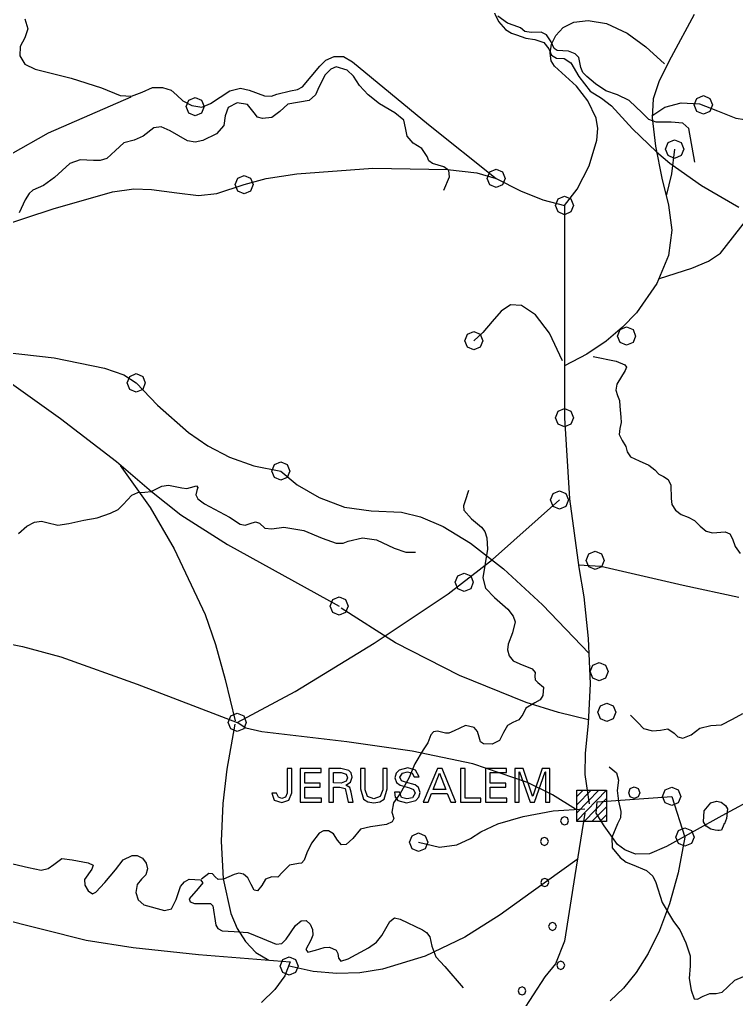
# Model space of a CAD drawing. Extents: x 59 to 518, y 17 to 555.
# Drawn here: x 245.7 to 293.7, y 130.7 to 196.4 of the extents above; entities that cross this region are included whole.
import ezdxf

# ---------------------------------------------------------------- set-up
doc = ezdxf.new("R2010")
doc.units = 0

msp = doc.modelspace()

# ---------------------------------------------------------------- linework, layer by layer
at = {"layer": '1'}
for p, q in [((277.304855, 197.264035), (277.792878, 196.278732)), ((278.383318, 196.163536), (277.748318, 196.621837)), ((290.909072, 196.745266), (289.36479, 193.87997)), ((246.015182, 196.452014), (246.220399, 195.774237)), ((277.792878, 196.278732), (278.247564, 195.733995)), ((278.838974, 196.006198), (278.383318, 196.163536)), ((279.255736, 195.848859), (278.838974, 196.006198)), ((281.632706, 195.344381), (282.12352, 195.867171)), ((282.12352, 195.867171), (282.83885, 196.229635)), ((282.83885, 196.229635), (283.797926, 196.350014)), ((283.797926, 196.350014), (285.01998, 196.146547)), ((285.01998, 196.146547), (286.408868, 195.486308)), ((246.220399, 195.774237), (246.01518, 195.16866)), ((278.247564, 195.733995), (278.654227, 195.483407)), ((278.654227, 195.483407), (278.998185, 195.380555)), ((278.998185, 195.380555), (279.614002, 195.164876)), ((279.557316, 195.594595), (279.255736, 195.848859)), ((279.97399, 195.534535), (279.557316, 195.594595)), ((280.641272, 195.554775), (279.97399, 195.534535)), ((281.013408, 195.381391), (280.641272, 195.554775)), ((281.30855, 194.909061), (281.013408, 195.381391)), ((281.347174, 194.743026), (281.632706, 195.344381)), ((286.408868, 195.486308), (287.663119, 194.576204)), ((245.698656, 194.587752), (245.69014, 193.966)), ((246.01518, 195.16866), (245.698656, 194.587752)), ((279.614002, 195.164876), (280.230085, 195.065878)), ((280.230085, 195.065878), (280.826367, 194.869425)), ((280.826367, 194.869425), (281.153302, 194.437229)), ((281.247694, 194.144867), (281.347174, 194.743026)), ((281.51447, 194.456421), (281.30855, 194.909061)), ((287.663119, 194.576204), (288.92064, 193.423107)), ((245.69014, 193.966), (246.015329, 193.421967)), ((266.200619, 193.672976), (266.757815, 193.92273)), ((266.757815, 193.92273), (267.379106, 193.923645)), ((267.379106, 193.923645), (267.98085, 193.564927)), ((281.153302, 194.437229), (281.333174, 194.006444)), ((281.315033, 193.631664), (281.247694, 194.144867)), ((281.333174, 194.006444), (281.667298, 193.811403)), ((281.725352, 194.318469), (281.51447, 194.456421)), ((282.48929, 194.28006), (281.725352, 194.318469)), ((282.934715, 194.114604), (282.48929, 194.28006)), ((283.168739, 193.866564), (282.934715, 194.114604)), ((246.015329, 193.421967), (246.69992, 193.07422)), ((264.62805, 191.888885), (265.79116, 193.285175)), ((265.79116, 193.285175), (266.200619, 193.672976)), ((267.98085, 193.564927), (273.087607, 189.368423)), ((281.52996, 193.285177), (281.315033, 193.631664)), ((283.009724, 191.932452), (281.52996, 193.285177)), ((281.667298, 193.811403), (282.19298, 193.791559)), ((282.19298, 193.791559), (282.641668, 193.497079)), ((282.641668, 193.497079), (283.167879, 192.572893)), ((283.310555, 193.18081), (283.168739, 193.866564)), ((289.36479, 193.87997), (288.568965, 192.283948)), ((246.69992, 193.07422), (249.129141, 192.474102)), ((266.167704, 192.695269), (265.757246, 191.922642)), ((266.536512, 193.071743), (266.167704, 192.695269)), ((266.886136, 193.232152), (266.536512, 193.071743)), ((267.630492, 193.016209), (266.886136, 193.232152)), ((268.066876, 192.603151), (267.630492, 193.016209)), ((268.458106, 191.974718), (268.066876, 192.603151)), ((283.440829, 192.846289), (283.310555, 193.18081)), ((283.701344, 192.591143), (283.440829, 192.846289)), ((284.285278, 192.08191), (283.701344, 192.591143)), ((249.129141, 192.474102), (251.14773, 191.81974)), ((265.757246, 191.922642), (265.519871, 191.35401)), ((269.041952, 191.348671), (268.458106, 191.974718)), ((283.771948, 190.9585), (283.009724, 191.932452)), ((283.167879, 192.572893), (283.925068, 191.610079)), ((284.9911, 191.617126), (284.285278, 192.08191)), ((288.568965, 192.283948), (288.1549, 191.091315)), ((251.14773, 191.81974), (252.413317, 191.312844)), ((252.413317, 191.312844), (253.168017, 191.268928)), ((253.168017, 191.268928), (253.88422, 191.539635)), ((253.88422, 191.539635), (254.575222, 191.841149)), ((254.575222, 191.841149), (255.253261, 191.854665)), ((255.253261, 191.854665), (255.828509, 191.658896)), ((255.828509, 191.658896), (256.21114, 191.332555)), ((256.21114, 191.332555), (256.611988, 190.94945)), ((258.46891, 190.772345), (259.769465, 191.619099)), ((259.769465, 191.619099), (260.470692, 191.802731)), ((260.470692, 191.802731), (261.06923, 191.677924)), ((261.06923, 191.677924), (262.095943, 191.277963)), ((262.095943, 191.277963), (262.551406, 191.267755)), ((262.551406, 191.267755), (262.91708, 191.401347)), ((262.91708, 191.401347), (263.823892, 191.617864)), ((263.823892, 191.617864), (264.302964, 191.704261)), ((264.302964, 191.704261), (264.62805, 191.888885)), ((265.519871, 191.35401), (265.090145, 190.982491)), ((269.805054, 190.745735), (269.041952, 191.348671)), ((283.925068, 191.610079), (284.701044, 191.133654)), ((285.773648, 191.349192), (284.9911, 191.617126)), ((286.537102, 190.980807), (285.773648, 191.349192)), ((291.09479, 191.117621), (291.522929, 191.298243)), ((291.522929, 191.298243), (291.951616, 191.117655)), ((253.132, 191.191), (247.589, 188.7715)), ((256.611988, 190.94945), (257.211835, 190.632557)), ((256.838564, 190.566), (257.016011, 191.003708)), ((257.016011, 191.003708), (257.444282, 191.184771)), ((257.211835, 190.632557), (257.875777, 190.52561)), ((257.444282, 191.184771), (257.87266, 191.003721)), ((257.87266, 191.003721), (258.05, 190.566)), ((257.875777, 190.52561), (258.46891, 190.772345)), ((260.265565, 190.823389), (259.643354, 190.497291)), ((260.945717, 190.699388), (260.265565, 190.823389)), ((261.395155, 190.142529), (260.945717, 190.699388)), ((263.652935, 190.719672), (263.114024, 190.233854)), ((265.090145, 190.982491), (263.652935, 190.719672)), ((270.838292, 190.142531), (269.805054, 190.745735)), ((284.33524, 189.794447), (283.771948, 190.9585)), ((284.701044, 191.133654), (285.361928, 190.61807)), ((285.361928, 190.61807), (286.779607, 189.072068)), ((287.416178, 190.143052), (286.537102, 190.980807)), ((288.1549, 191.091315), (288.080757, 189.800852)), ((288.935464, 190.523763), (290.036394, 190.810031)), ((290.036394, 190.810031), (291.257577, 190.747711)), ((290.917211, 190.683), (291.09479, 191.117621)), ((291.09479, 190.245292), (290.917211, 190.683)), ((291.257577, 190.747711), (292.478761, 190.285539)), ((292.129, 190.683), (291.951509, 190.245292)), ((291.951616, 191.117655), (292.129, 190.683)), ((257.016011, 190.131379), (256.838564, 190.566)), ((257.444282, 189.950757), (257.016011, 190.131379)), ((257.872553, 190.131379), (257.444282, 189.950757)), ((258.05, 190.566), (257.872553, 190.131379)), ((259.643354, 190.497291), (259.445006, 189.935449)), ((261.622693, 189.866007), (261.395155, 190.142529)), ((263.114024, 190.233854), (262.574845, 189.828205)), ((271.428267, 189.664386), (270.838292, 190.142531)), ((287.8649, 189.706485), (287.416178, 190.143052)), ((288.075041, 189.94017), (288.935464, 190.523763)), ((291.522929, 190.064229), (291.09479, 190.245292)), ((291.951509, 190.245292), (291.522929, 190.064229)), ((292.478761, 190.285539), (293.693432, 189.789441)), ((259.35496, 189.293352), (258.88021, 188.729309)), ((259.445006, 189.935449), (259.35496, 189.293352)), ((261.946504, 189.770261), (261.622693, 189.866007)), ((262.574845, 189.828205), (261.946504, 189.770261)), ((271.556546, 189.147347), (271.428267, 189.664386)), ((273.087607, 189.368423), (277.63001, 185.747387)), ((284.443408, 189.101507), (284.33524, 189.794447)), ((288.35245, 189.514889), (287.8649, 189.706485)), ((288.080757, 189.800852), (288.3047, 187.91134)), ((289.365978, 189.514051), (288.35245, 189.514889)), ((290.148656, 189.443672), (289.365978, 189.514051)), ((290.546368, 189.09601), (290.148656, 189.443672)), ((293.693432, 189.789441), (294.907938, 189.620863)), ((247.589, 188.7715), (245.048594, 187.35025)), ((254.67194, 189.147349), (253.946982, 188.573557)), ((255.154393, 189.199998), (254.67194, 189.147349)), ((255.762194, 188.939081), (255.154393, 189.199998)), ((256.92971, 188.259057), (255.762194, 188.939081)), ((258.88021, 188.729309), (257.962768, 188.297201)), ((271.65916, 188.586517), (271.556546, 189.147347)), ((284.379187, 188.309092), (284.443408, 189.101507)), ((286.779607, 189.072068), (288.390168, 187.52845)), ((290.957, 186.846), (290.546368, 189.09601)), ((252.644615, 188.127383), (252.10584, 187.630055)), ((253.33738, 188.310915), (252.644615, 188.127383)), ((253.946982, 188.573557), (253.33738, 188.310915)), ((257.429387, 188.184847), (256.92971, 188.259057)), ((257.962768, 188.297201), (257.429387, 188.184847)), ((272.069484, 188.103477), (271.65916, 188.586517)), ((272.647377, 187.754978), (272.069484, 188.103477)), ((283.86503, 186.602081), (284.379187, 188.309092)), ((288.991211, 187.711), (289.168658, 188.148708)), ((289.168658, 188.148708), (289.596929, 188.329771)), ((289.596929, 188.329771), (290.025616, 188.148721)), ((290.025616, 188.148721), (290.203, 187.711)), ((252.10584, 187.630055), (251.515379, 187.094099)), ((272.99376, 187.21201), (272.647377, 187.754978)), ((288.3047, 187.91134), (288.741664, 185.774586)), ((288.390168, 187.52845), (289.281057, 186.76983)), ((289.168658, 187.273468), (288.991211, 187.711)), ((289.595, 187.711), (289.387347, 186.045321)), ((290.203, 187.711), (290.025509, 187.273468)), ((249.02645, 186.742115), (247.99987, 185.798437)), ((249.725783, 187.00242), (249.02645, 186.742115)), ((250.61747, 186.949195), (249.725783, 187.00242)), ((251.066326, 186.938601), (250.61747, 186.949195)), ((251.515379, 187.094099), (251.066326, 186.938601)), ((273.119752, 186.929761), (272.99376, 187.21201)), ((273.346847, 186.755031), (273.119752, 186.929761)), ((274.123, 186.53115), (273.346847, 186.755031)), ((289.596929, 187.092582), (289.168658, 187.273468)), ((289.281057, 186.76983), (291.398784, 185.264458)), ((290.025509, 187.273468), (289.596929, 187.092582)), ((262.198148, 185.736276), (264.265918, 186.061479)), ((264.265918, 186.061479), (269.36541, 186.427512)), ((269.36541, 186.427512), (274.371647, 186.34898)), ((274.454787, 186.279176), (274.123, 186.53115)), ((274.371647, 186.34898), (276.322849, 186.118478)), ((274.507703, 185.845134), (274.454787, 186.279176)), ((276.322849, 186.118478), (277.6304, 185.747404)), ((277.024211, 185.748), (277.201746, 186.185532)), ((277.201746, 186.185532), (277.630635, 186.366418)), ((277.630635, 186.366418), (278.058704, 186.185302)), ((278.058704, 186.185302), (278.236, 185.748)), ((283.055665, 185.025906), (283.86503, 186.602081)), ((289.387347, 186.045321), (289.039729, 184.58681)), ((247.99987, 185.798437), (247.262259, 185.281795)), ((260.121917, 185.33), (260.299188, 185.766385)), ((260.299188, 185.766385), (260.727282, 185.948771)), ((260.727282, 185.948771), (261.15566, 185.766596)), ((260.7274, 185.329363), (262.198148, 185.736276)), ((261.15566, 185.766596), (261.333, 185.33)), ((274.123, 184.962), (274.507703, 185.845134)), ((277.201746, 185.310292), (277.024211, 185.748)), ((277.63001, 185.747387), (279.254725, 184.918008)), ((278.236, 185.748), (278.058597, 185.310292)), ((288.741664, 185.774586), (289.185277, 183.958606)), ((246.295864, 184.738618), (246.043237, 184.319773)), ((246.56301, 184.962003), (246.295864, 184.738618)), ((247.262259, 185.281795), (246.56301, 184.962003)), ((247.906774, 183.711684), (251.90057, 184.83865)), ((251.90057, 184.83865), (253.321566, 185.046474)), ((253.321566, 185.046474), (254.515087, 184.998414)), ((254.515087, 184.998414), (256.2115, 184.769506)), ((256.2115, 184.769506), (257.674377, 184.603612)), ((257.674377, 184.603612), (258.896353, 184.740336)), ((258.896353, 184.740336), (260.7274, 185.329363)), ((260.299187, 184.892292), (260.121917, 185.33)), ((260.727282, 184.711229), (260.299187, 184.892292)), ((261.155553, 184.892292), (260.727282, 184.711229)), ((261.333, 185.33), (261.155553, 184.892292)), ((277.630635, 185.129229), (277.201746, 185.310292)), ((278.058597, 185.310292), (277.630635, 185.129229)), ((279.254725, 184.918008), (280.747059, 184.304056)), ((282.21399, 183.933057), (283.055665, 185.025906)), ((291.398784, 185.264458), (293.910938, 183.818022)), ((246.043237, 184.319773), (245.639087, 183.441533)), ((280.747059, 184.304056), (282.21399, 183.933057)), ((281.609211, 183.933), (281.786658, 184.369385)), ((281.786658, 184.369385), (282.214929, 184.551771)), ((282.214929, 184.551771), (282.643241, 184.369596)), ((282.643241, 184.369596), (282.821, 183.933)), ((243.891307, 182.389786), (247.906774, 183.711684)), ((281.786658, 183.495292), (281.609211, 183.933)), ((282.214929, 183.314229), (281.786658, 183.495292)), ((282.21438, 183.933074), (282.214, 169.695)), ((282.643245, 183.495292), (282.214929, 183.314229)), ((282.821, 183.933), (282.643245, 183.495292)), ((289.185277, 183.958606), (289.410939, 182.286493)), ((292.684071, 180.722857), (294.437374, 182.999546)), ((289.410939, 182.286493), (289.194051, 180.58134)), ((289.194051, 180.58134), (288.411244, 178.700037)), ((290.760338, 179.72763), (291.878987, 180.186433)), ((291.878987, 180.186433), (292.684071, 180.722857)), ((288.586571, 179.043287), (290.760338, 179.72763)), ((288.411244, 178.700037), (287.038187, 176.726459)), ((277.971633, 176.83163), (277.355619, 176.141361)), ((278.58778, 177.26694), (277.971633, 176.83163)), ((279.334994, 177.223055), (278.58778, 177.26694)), ((280.255445, 176.600231), (279.334994, 177.223055)), ((281.214393, 175.368934), (280.255445, 176.600231)), ((287.038187, 176.726459), (286.106305, 175.758417)), ((277.355619, 176.141361), (276.739739, 175.411604)), ((286.106305, 175.758417), (284.998049, 174.831329)), ((285.771211, 175.175), (285.948746, 175.612532)), ((285.948746, 175.612532), (286.377635, 175.793418)), ((286.377635, 175.793418), (286.805704, 175.612302)), ((286.805704, 175.612302), (286.983, 175.175)), ((275.521564, 174.858), (275.699055, 175.295708)), ((275.699055, 174.421615), (275.521564, 174.858)), ((275.699055, 175.295708), (276.127635, 175.476771)), ((276.739739, 175.411604), (276.12399, 174.85783)), ((276.127635, 175.476771), (276.555704, 175.295721)), ((276.733, 174.858), (276.555597, 174.421615)), ((276.555704, 175.295721), (276.733, 174.858)), ((282.0771, 173.49963), (281.214393, 175.368934)), ((284.998049, 174.831329), (283.703815, 173.966533)), ((285.948746, 174.737292), (285.771211, 175.175)), ((286.983, 175.175), (286.805597, 174.737292)), ((241.9779, 174.23236), (248.418366, 169.642335)), ((276.127635, 174.239229), (275.699055, 174.421615)), ((276.555597, 174.421615), (276.127635, 174.239229)), ((286.377635, 174.556229), (285.948746, 174.737292)), ((286.805597, 174.737292), (286.377635, 174.556229)), ((244.621813, 174.102127), (247.980901, 173.701863)), ((247.980901, 173.701863), (251.349589, 173.016444)), ((283.703815, 173.966533), (282.214001, 173.18537)), ((284.131, 173.81), (285.671, 173.49825)), ((251.349589, 173.016444), (252.65115, 172.56212)), ((285.671, 173.49825), (286.267656, 173.253125)), ((286.287, 172.87), (285.72175, 171.952875)), ((286.267656, 173.253125), (286.371137, 173.082492)), ((286.371137, 173.082492), (286.287, 172.87)), ((252.65115, 172.56212), (253.491451, 172.030889)), ((252.885211, 172.032), (253.062702, 172.469708)), ((253.062702, 172.469708), (253.491282, 172.650771)), ((253.491282, 172.650771), (253.91966, 172.469721)), ((253.91966, 172.469721), (254.097, 172.032)), ((253.062702, 171.597379), (252.885211, 172.032)), ((253.491282, 171.416757), (253.062702, 171.597379)), ((253.919553, 171.597379), (253.491282, 171.416757)), ((253.491451, 172.030889), (254.920595, 170.540259)), ((254.097, 172.032), (253.919553, 171.597379)), ((285.72175, 171.952875), (285.651094, 171.543766)), ((285.651094, 171.543766), (285.773, 171.194)), ((285.773, 171.194), (285.905981, 170.847501)), ((254.920595, 170.540259), (256.994262, 168.701071)), ((281.786658, 170.132385), (282.214929, 170.314771)), ((282.214929, 170.314771), (282.643241, 170.132596)), ((285.905981, 170.847501), (285.913979, 170.461415)), ((285.913979, 170.461415), (285.977963, 169.72856)), ((248.418366, 169.642335), (252.16794, 166.752325)), ((281.609211, 169.696), (281.786658, 170.132385)), ((281.786658, 169.258292), (281.609211, 169.696)), ((282.214, 169.695), (282.539393, 164.251294)), ((282.643241, 170.132596), (282.821, 169.696)), ((282.821, 169.696), (282.643245, 169.258292)), ((285.977963, 169.72856), (286.008489, 169.380391)), ((282.214929, 169.077229), (281.786658, 169.258292)), ((282.643245, 169.258292), (282.214929, 169.077229)), ((285.913934, 168.982613), (285.877058, 168.564726)), ((286.008489, 169.380391), (285.913934, 168.982613)), ((256.994262, 168.701071), (258.281845, 167.818004)), ((285.877058, 168.564726), (286.080621, 168.15623)), ((258.281845, 167.818004), (259.741424, 167.04848)), ((286.080621, 168.15623), (286.314815, 167.768098)), ((286.314815, 167.768098), (286.414304, 167.399346)), ((259.741424, 167.04848), (261.376618, 166.459394)), ((286.414304, 167.399346), (286.629348, 167.069489)), ((286.629348, 167.069489), (287.210211, 166.79804)), ((252.16794, 166.752325), (254.5001, 164.73878)), ((252.413, 166.484), (254.428173, 163.66942)), ((261.376618, 166.459394), (263.191051, 166.117639)), ((262.584858, 166.119), (262.762658, 166.556708)), ((262.762658, 166.556708), (263.191282, 166.737771)), ((263.191282, 166.737771), (263.619285, 166.556721)), ((263.619285, 166.556721), (263.797, 166.119)), ((287.210211, 166.79804), (287.870871, 166.51637)), ((287.870871, 166.51637), (288.262151, 166.195409)), ((262.762658, 165.681292), (262.584858, 166.119)), ((263.191282, 165.500229), (262.762658, 165.681292)), ((263.191051, 166.117639), (264.285205, 165.203172)), ((263.619421, 165.681292), (263.191282, 165.500229)), ((263.797, 166.119), (263.619421, 165.681292)), ((288.262151, 166.195409), (288.538006, 165.914004)), ((288.538006, 165.914004), (288.852391, 165.751)), ((288.852391, 165.751), (289.16337, 165.550154)), ((254.852424, 164.918972), (255.211628, 165.10736)), ((255.211628, 165.10736), (255.647494, 165.173545)), ((255.647494, 165.173545), (256.545973, 164.9972)), ((256.545973, 164.9972), (256.889264, 164.945987)), ((256.889264, 164.945987), (257.136214, 165.01797)), ((257.136214, 165.01797), (257.533838, 165.127728)), ((257.533838, 165.127728), (257.6268, 165.023774)), ((257.6268, 165.023774), (257.546494, 164.807009)), ((264.285205, 165.203172), (265.747492, 164.340169)), ((289.16337, 165.550154), (289.339709, 165.173724)), ((289.339709, 165.173724), (289.365329, 164.28556)), ((252.619964, 163.863684), (253.184143, 164.499917)), ((253.184143, 164.499917), (253.586749, 164.682435)), ((253.586749, 164.682435), (254.056824, 164.703293)), ((254.056824, 164.703293), (254.493088, 164.740307)), ((254.493088, 164.740307), (254.852424, 164.918972)), ((254.5001, 164.73878), (256.467635, 163.175411)), ((257.546494, 164.807009), (257.482432, 164.521022)), ((257.482432, 164.521022), (257.610788, 164.244991)), ((265.747492, 164.340169), (267.445589, 163.698093)), ((275.766, 164.807), (275.554069, 164.113308)), ((281.265563, 164.179), (281.443098, 164.616708)), ((281.443098, 164.616708), (281.871987, 164.797771)), ((281.871987, 164.797771), (282.299748, 164.616721)), ((282.299748, 164.616721), (282.477, 164.179)), ((252.282191, 163.541086), (252.619964, 163.863684)), ((254.428173, 163.66942), (256.028878, 160.895351)), ((257.610788, 164.244991), (258.059785, 163.918717)), ((258.059785, 163.918717), (259.753115, 163.02725)), ((267.445589, 163.698093), (269.247171, 163.446409)), ((275.554069, 164.113308), (275.44096, 163.775773)), ((275.44096, 163.775773), (275.458026, 163.49714)), ((277.37282, 160.17673), (281.87249, 164.17863)), ((281.443098, 163.744379), (281.265563, 164.179)), ((281.871987, 163.563757), (281.443098, 163.744379)), ((282.299641, 163.744379), (281.871987, 163.563757)), ((282.477, 164.179), (282.299641, 163.744379)), ((282.539393, 164.251294), (283.172495, 159.6447)), ((289.365329, 164.28556), (289.411945, 163.881977)), ((289.411945, 163.881977), (289.660736, 163.498469)), ((250.874774, 162.975392), (251.76642, 163.282087)), ((251.76642, 163.282087), (252.282191, 163.541086)), ((256.467635, 163.175411), (259.61528, 161.186889)), ((259.753115, 163.02725), (260.465592, 162.562907)), ((269.247171, 163.446409), (271.281845, 163.348767)), ((271.281845, 163.348767), (272.556491, 163.038881)), ((272.556491, 163.038881), (274.081092, 162.38799)), ((275.458026, 163.49714), (275.970876, 162.902446)), ((289.660736, 163.498469), (290.044133, 163.194007)), ((290.044133, 163.194007), (290.494569, 163.02756)), ((290.494569, 163.02756), (290.92435, 162.805619)), ((245.588764, 161.928349), (246.152429, 162.425175)), ((246.152429, 162.425175), (246.672802, 162.687216)), ((246.672802, 162.687216), (247.125906, 162.753004)), ((247.125906, 162.753004), (247.487764, 162.661067)), ((247.487764, 162.661067), (248.231769, 162.476917)), ((248.231769, 162.476917), (248.975774, 162.609209)), ((248.975774, 162.609209), (249.963768, 162.831061)), ((249.963768, 162.831061), (250.874774, 162.975392)), ((260.465592, 162.562907), (260.785632, 162.490279)), ((260.785632, 162.490279), (261.139175, 162.609209)), ((261.139175, 162.609209), (261.486446, 162.714524)), ((261.486446, 162.714524), (261.761518, 162.628082)), ((261.761518, 162.628082), (262.114251, 162.294532)), ((262.582474, 162.242673), (263.397301, 162.34639)), ((263.397301, 162.34639), (264.718716, 162.136928)), ((274.081092, 162.38799), (275.914459, 161.270871)), ((275.970876, 162.902446), (276.637716, 162.34638)), ((276.637716, 162.34638), (276.860985, 162.052268)), ((290.92435, 162.805619), (291.315833, 162.426251)), ((291.315833, 162.426251), (291.707316, 162.085778)), ((262.114251, 162.294532), (262.582474, 162.242673)), ((264.718716, 162.136928), (265.963401, 161.613672)), ((276.860985, 162.052268), (276.997505, 161.634431)), ((291.707316, 162.085778), (292.137099, 161.98052)), ((292.137099, 161.98052), (292.996418, 162.047283)), ((292.996418, 162.047283), (293.306039, 161.907892)), ((293.306039, 161.907892), (293.471299, 161.562126)), ((259.61528, 161.186889), (267.0911, 157.05953)), ((265.963401, 161.613672), (266.893368, 161.274212)), ((266.893368, 161.274212), (267.356086, 161.276428)), ((267.356086, 161.276428), (267.708241, 161.406239)), ((267.708241, 161.406239), (268.657741, 161.633118)), ((268.657741, 161.633118), (269.607241, 161.509955)), ((269.607241, 161.509955), (270.781064, 160.933386)), ((275.914459, 161.270871), (278.115404, 159.562303)), ((276.997505, 161.634431), (277.049054, 160.88094)), ((293.471299, 161.562126), (293.6525, 161.066227)), ((293.6525, 161.066227), (293.997245, 160.580746)), ((256.028878, 160.895351), (258.10541, 156.48595)), ((270.781064, 160.933386), (271.562889, 160.684408)), ((271.562889, 160.684408), (272.224491, 160.670346)), ((277.049054, 160.88094), (276.740374, 158.94561)), ((283.653505, 160.126), (283.831305, 160.560621)), ((283.831305, 160.560621), (284.259929, 160.741243)), ((284.259929, 160.741243), (284.688241, 160.560655)), ((284.688241, 160.560655), (284.866, 160.126)), ((274.411358, 157.882995), (277.373037, 160.176864)), ((283.154, 159.835), (283.154, 159.835)), ((283.154, 159.835), (284.64237, 159.731284)), ((283.831305, 159.688292), (283.653505, 160.126)), ((284.64237, 159.731284), (290.172456, 158.468563)), ((284.866, 160.126), (284.688244, 159.688292)), ((274.883211, 158.657), (275.060658, 159.094708)), ((275.060658, 159.094708), (275.488929, 159.275771)), ((275.488929, 159.275771), (275.917616, 159.094721)), ((275.917616, 159.094721), (276.095, 158.657)), ((278.115404, 159.562303), (280.742737, 157.137063)), ((283.172495, 159.6447), (283.499712, 157.675158)), ((284.259929, 159.507229), (283.831305, 159.688292)), ((284.688244, 159.688292), (284.259929, 159.507229)), ((275.060658, 158.220615), (274.883211, 158.657)), ((276.095, 158.657), (275.917509, 158.220615)), ((276.740374, 158.94561), (276.913632, 158.270086)), ((290.172456, 158.468563), (293.909323, 157.662429)), ((269.435251, 154.562715), (274.411358, 157.882995)), ((275.488929, 158.038229), (275.060658, 158.220615)), ((275.917509, 158.220615), (275.488929, 158.038229)), ((276.913632, 158.270086), (277.510486, 157.6361)), ((266.485564, 157.059), (266.663055, 157.496708)), ((266.663055, 157.496708), (267.091635, 157.677771)), ((267.091635, 157.677771), (267.519704, 157.496721)), ((267.519704, 157.496721), (267.697, 157.059)), ((277.510486, 157.6361), (278.415007, 156.844468)), ((280.742737, 157.137063), (283.855271, 153.869929)), ((283.499712, 157.675158), (283.788399, 154.880711)), ((258.10541, 156.48595), (258.808461, 154.489953)), ((266.663055, 156.624379), (266.485564, 157.059)), ((267.091635, 156.443757), (266.663055, 156.624379)), ((267.519597, 156.624379), (267.091635, 156.443757)), ((270.884479, 154.595686), (267.228199, 156.921449)), ((267.697, 157.059), (267.519597, 156.624379)), ((278.415007, 156.844468), (278.759054, 156.3917)), ((278.896196, 156.01156), (278.723115, 155.272493)), ((278.759054, 156.3917), (278.896196, 156.01156)), ((278.723115, 155.272493), (278.434411, 154.49427)), ((242.951967, 154.94425), (245.857124, 154.348962)), ((258.808461, 154.489953), (259.454694, 152.14084)), ((264.151237, 151.320159), (269.435251, 154.562715)), ((275.178886, 152.400129), (270.884479, 154.595686)), ((278.434411, 154.49427), (278.388544, 154.113794)), ((283.788399, 154.880711), (283.923033, 151.850384)), ((245.857124, 154.348962), (248.4297, 153.645596)), ((278.388544, 154.113794), (278.491869, 153.723232)), ((248.4297, 153.645596), (253.551426, 151.816255)), ((278.491869, 153.723232), (278.758905, 153.391606)), ((278.758905, 153.391606), (279.20417, 153.18794)), ((279.20417, 153.18794), (280.044659, 152.845923)), ((284.112658, 153.102532), (284.540929, 153.283418)), ((284.540929, 153.283418), (284.969616, 153.102302)), ((280.044659, 152.845923), (280.236535, 152.611679)), ((280.236535, 152.611679), (280.2311, 152.348331)), ((283.935211, 152.665), (284.112658, 153.102532)), ((284.112658, 152.227292), (283.935211, 152.665)), ((285.147, 152.665), (284.969509, 152.227292)), ((284.969616, 153.102302), (285.147, 152.665)), ((259.454694, 152.14084), (260.1113, 149.36656)), ((279.646075, 150.594631), (275.178886, 152.400129)), ((280.2311, 152.348331), (280.239512, 152.116121)), ((280.239512, 152.116121), (280.416661, 151.942946)), ((280.416661, 151.942946), (280.794838, 151.615613)), ((283.923033, 151.850384), (283.788091, 149.1732)), ((284.540929, 152.046229), (284.112658, 152.227292)), ((284.969509, 152.227292), (284.540929, 152.046229)), ((253.551426, 151.816255), (260.265787, 149.259477)), ((260.265837, 149.259464), (264.151237, 151.320159)), ((280.794838, 151.615613), (280.762868, 151.053066)), ((280.2311, 150.568573), (279.627543, 150.216369)), ((281.799042, 149.91936), (279.646075, 150.594631)), ((280.571447, 150.762186), (280.2311, 150.568573)), ((280.762868, 151.053066), (280.571447, 150.762186)), ((284.625658, 150.376708), (285.053929, 150.557771)), ((285.053929, 150.557771), (285.482241, 150.376721)), ((259.836834, 149.696708), (260.265282, 149.877771)), ((260.265282, 149.877771), (260.693285, 149.696721)), ((279.627543, 150.216369), (279.409482, 149.783997)), ((283.820699, 149.439049), (281.799042, 149.91936)), ((284.448211, 149.939), (284.625658, 150.376708)), ((284.625658, 149.502615), (284.448211, 149.939)), ((285.482241, 150.376721), (285.66, 149.939)), ((285.66, 149.939), (285.482377, 149.502615)), ((293.471538, 149.469181), (294.164216, 149.855119)), ((259.659211, 149.259), (259.836834, 149.696708)), ((259.836834, 148.824379), (259.659211, 149.259)), ((260.842171, 148.871152), (260.265837, 149.259464)), ((260.693285, 149.696721), (260.871, 149.259)), ((260.871, 149.259), (260.693421, 148.824379)), ((278.741675, 149.258712), (278.376374, 149.055601)), ((279.152705, 149.422797), (278.741675, 149.258712)), ((279.409482, 149.783997), (279.152705, 149.422797)), ((285.053929, 149.320229), (284.625658, 149.502615)), ((285.482377, 149.502615), (285.053929, 149.320229)), ((286.646, 149.732), (287.139888, 149.227749)), ((287.139888, 149.227749), (287.518418, 148.84018)), ((292.733794, 149.103395), (293.471538, 149.469181)), ((260.097012, 149.14485), (259.560852, 146.109071)), ((260.265282, 148.643757), (259.836834, 148.824379)), ((260.693421, 148.824379), (260.265282, 148.643757)), ((261.914233, 148.625747), (260.842171, 148.871152)), ((267.604657, 147.953134), (261.914233, 148.625747)), ((273.417545, 148.61534), (273.250698, 148.422278)), ((273.699915, 148.671118), (273.417545, 148.61534)), ((274.226126, 148.525994), (273.699915, 148.671118)), ((274.816018, 148.690079), (274.463278, 148.527355)), ((275.560686, 149.051279), (274.816018, 148.690079)), ((276.156835, 148.91299), (275.560686, 149.051279)), ((276.375617, 148.645872), (276.156835, 148.91299)), ((276.483903, 148.266703), (276.375617, 148.645872)), ((278.126432, 148.577852), (277.857043, 148.049436)), ((278.376374, 149.055601), (278.126432, 148.577852)), ((283.788091, 149.1732), (283.587151, 147.195845)), ((287.518418, 148.84018), (288.101911, 148.691396)), ((288.101911, 148.691396), (288.647308, 148.736816)), ((288.647308, 148.736816), (289.14759, 148.826862)), ((289.14759, 148.826862), (289.570878, 148.525855)), ((290.700118, 148.422139), (291.290138, 148.874091)), ((291.290138, 148.874091), (292.034678, 149.05114)), ((292.034678, 149.05114), (292.733794, 149.103395)), ((272.001697, 147.330563), (267.604657, 147.953134)), ((273.051908, 147.885792), (272.73776, 147.427094)), ((273.250698, 148.422278), (273.051908, 147.885792)), ((274.463278, 148.527355), (274.226126, 148.525994)), ((276.584058, 147.949248), (276.483903, 148.266703)), ((276.785351, 147.813561), (276.584058, 147.949248)), ((277.857043, 148.049436), (277.356673, 147.793276)), ((289.570878, 148.525855), (289.819701, 148.288888)), ((289.819701, 148.288888), (290.13563, 148.199095)), ((290.13563, 148.199095), (290.700118, 148.422139)), ((276.067008, 146.466624), (272.001697, 147.330563)), ((272.73776, 147.427094), (272.173317, 146.486943)), ((277.356673, 147.793276), (276.785351, 147.813561)), ((283.587151, 147.195845), (283.565665, 145.754039)), ((259.560852, 146.109071), (259.296226, 143.816466)), ((263.921, 146.155), (263.607, 146.155)), ((263.607, 146.155), (263.607, 144.518)), ((263.920584, 144.530403), (263.921, 146.155)), ((265.882, 146.155), (264.472, 146.155)), ((264.472, 146.155), (264.472, 143.91)), ((265.882, 145.886), (265.882, 146.155)), ((267.212003, 146.154806), (266.41, 146.155)), ((266.41, 146.155), (266.41, 143.91)), ((267.735484, 146.039568), (267.212003, 146.154806)), ((267.910215, 145.867034), (267.735484, 146.039568)), ((268.831, 146.155), (268.521, 146.155)), ((268.521, 146.155), (268.521, 144.799)), ((268.831512, 144.725), (268.831, 146.155)), ((270.327309, 146.154713), (270.018, 146.155)), ((270.018, 146.155), (270.018, 144.725)), ((270.327604, 144.799), (270.327309, 146.154713)), ((271.115315, 146.050718), (270.917137, 145.844787)), ((271.705459, 146.200579), (271.115315, 146.050718)), ((271.345848, 145.860671), (271.688462, 145.935602)), ((271.688462, 145.935602), (271.990769, 145.859121)), ((272.226356, 146.06157), (271.705459, 146.200579)), ((272.173317, 146.486943), (271.76264, 145.51103)), ((272.462, 145.597), (272.226356, 146.06157)), ((273.682, 146.155), (272.739424, 143.91018)), ((274.016, 146.155), (273.682, 146.155)), ((274.922, 143.91), (274.016, 146.155)), ((275.555, 146.155), (275.245, 146.155)), ((275.245, 146.155), (275.245, 143.91)), ((275.555, 144.179), (275.555, 146.155)), ((279.738219, 145.218377), (276.067008, 146.466624)), ((278.326, 146.155), (276.917, 146.155)), ((276.917, 146.155), (276.917, 143.91)), ((278.326, 145.886), (278.326, 146.155)), ((279.429, 146.155), (278.871, 146.155)), ((278.871, 146.155), (278.871, 143.91)), ((279.181, 143.91), (279.181, 145.932)), ((279.181, 145.932), (279.189, 145.932)), ((279.189, 145.932), (279.908335, 143.91042)), ((280.074, 144.307), (279.429, 146.155)), ((280.715, 146.155), (280.082482, 144.30705)), ((280.198, 143.91), (280.917, 145.932)), ((281.236, 146.155), (280.715, 146.155)), ((280.917, 145.932), (280.926, 145.932)), ((280.926, 145.932), (280.925081, 143.90989)), ((281.236, 143.91), (281.236, 146.155)), ((285.209, 146.276), (285.689658, 145.870483)), ((264.786, 145.188), (264.786, 145.886)), ((264.786, 145.886), (265.882, 145.886)), ((266.711, 145.886), (267.224, 145.886)), ((266.711, 145.192), (266.711, 145.886)), ((267.224, 145.886), (267.567131, 145.774379)), ((267.567131, 145.304641), (267.224, 145.19147)), ((267.567131, 145.774379), (267.649813, 145.538735)), ((267.649813, 145.538735), (267.567131, 145.304641)), ((267.863125, 145.242719), (267.976813, 145.592568)), ((267.976813, 145.592568), (267.910215, 145.867034)), ((270.917137, 145.844787), (270.841431, 145.534988)), ((270.841431, 145.534988), (270.943427, 145.228612)), ((271.167565, 145.584203), (271.345848, 145.860671)), ((271.281253, 145.347526), (271.167565, 145.584203)), ((271.76264, 145.51103), (271.198241, 144.496223)), ((271.543769, 145.253475), (271.281253, 145.347526)), ((271.990769, 145.859121), (272.134945, 145.596605)), ((272.134945, 145.596605), (272.462, 145.597)), ((273.405, 144.762), (273.834061, 145.84465)), ((273.834061, 145.84465), (274.243338, 144.76151)), ((277.231, 145.188), (277.231, 145.886)), ((277.231, 145.886), (278.326, 145.886)), ((283.565665, 145.754039), (283.85653, 143.79935)), ((285.689658, 145.870483), (285.824243, 145.384533)), ((285.824243, 145.384533), (285.74725, 144.680256)), ((265.828, 145.188), (264.786, 145.188)), ((264.786, 144.179), (264.786, 144.919)), ((264.786, 144.919), (265.828, 144.919)), ((265.828, 144.919), (265.828, 145.188)), ((267.224, 145.19147), (266.711, 145.192)), ((266.72, 143.91), (266.72, 144.923)), ((266.72, 144.923), (267.153349, 144.922753)), ((267.153349, 144.922753), (267.492346, 144.8194)), ((267.492346, 144.8194), (267.620503, 144.323307)), ((267.550869, 145.042886), (267.551, 145.051)), ((267.812351, 144.884756), (267.550869, 145.042886)), ((267.551, 145.051), (267.863125, 145.242719)), ((267.894, 144.584), (267.812351, 144.884756)), ((268.521, 144.799), (268.73959, 144.114805)), ((268.998943, 144.283167), (268.831512, 144.725)), ((270.018, 144.725), (269.851085, 144.283167)), ((270.10953, 144.114805), (270.327604, 144.799)), ((270.943427, 145.228612), (271.195414, 145.040446)), ((271.195414, 145.040446), (271.825348, 144.865263)), ((272.186623, 145.066923), (271.543769, 145.253475)), ((271.825348, 144.865263), (272.079079, 144.759843)), ((272.079079, 144.759843), (272.193283, 144.517998)), ((272.425109, 144.884312), (272.186623, 145.066923)), ((272.519418, 144.554811), (272.425109, 144.884312)), ((274.243338, 144.76151), (273.405, 144.762)), ((278.273, 145.188), (277.231, 145.188)), ((277.231, 144.179), (277.231, 144.919)), ((277.231, 144.919), (278.273, 144.919)), ((278.273, 144.919), (278.273, 145.188)), ((281.406546, 144.40547), (279.738219, 145.218377)), ((283.459, 144.709), (283.035, 144.277)), ((283.035, 142.613), (283.035, 144.708)), ((283.035, 144.708), (285.019, 144.708)), ((283.988, 144.709), (283.036, 143.738)), ((284.517, 144.709), (283.036, 143.199)), ((285.02, 144.709), (283.036, 142.66)), ((285.019, 144.708), (285.019, 142.613)), ((285.74725, 144.680256), (285.824243, 143.970953)), ((286.518756, 144.542996), (286.623751, 144.825173)), ((286.623751, 144.825173), (286.891994, 144.93352)), ((286.891994, 144.93352), (287.15737, 144.825173)), ((287.15737, 144.825173), (287.259235, 144.542996)), ((288.793211, 144.291), (288.970746, 144.725621)), ((288.970746, 144.725621), (289.399635, 144.906243)), ((289.399635, 144.906243), (289.827704, 144.725655)), ((289.827704, 144.725655), (290.005, 144.291)), ((262.904202, 144.518), (262.577, 144.518)), ((262.577, 144.518), (262.748565, 144.044645)), ((262.748565, 144.044645), (263.242591, 143.881348)), ((263.01944, 144.231714), (262.904202, 144.518)), ((263.255601, 144.150065), (263.01944, 144.231714)), ((263.242591, 143.881348), (263.725764, 144.050846)), ((263.490212, 144.231713), (263.255601, 144.150065)), ((263.607, 144.518), (263.490212, 144.231713)), ((263.725764, 144.050846), (263.920584, 144.530403)), ((265.906, 144.179), (264.786, 144.179)), ((265.906, 143.91), (265.906, 144.179)), ((267.620503, 144.323307), (267.703185, 143.909896)), ((268.034, 143.91), (267.894, 144.584)), ((268.73959, 144.114805), (269.025037, 143.929287)), ((269.426823, 144.129689), (268.998943, 144.283167)), ((269.851085, 144.283167), (269.426823, 144.129689)), ((269.82531, 143.929287), (270.10953, 144.114805)), ((271.198241, 144.496223), (270.742409, 143.867794)), ((271.134952, 144.567607), (270.807899, 144.567213)), ((270.807899, 144.567213), (270.861642, 144.244624)), ((270.861642, 144.244624), (271.027006, 144.026679)), ((271.027006, 144.026679), (271.605781, 143.864415)), ((271.27086, 144.229127), (271.134952, 144.567607)), ((271.62691, 144.129392), (271.27086, 144.229127)), ((271.605781, 143.864415), (272.233132, 144.017377)), ((272.006215, 144.205873), (271.62691, 144.129392)), ((272.193283, 144.517998), (272.006215, 144.205873)), ((272.233132, 144.017377), (272.440612, 144.230671)), ((272.440612, 144.230671), (272.519418, 144.554811)), ((273.056849, 143.90989), (273.300761, 144.492799)), ((273.300761, 144.492799), (274.343, 144.493)), ((274.343, 144.493), (274.582778, 143.910091)), ((276.601, 144.179), (275.555, 144.179)), ((276.600811, 143.90989), (276.601, 144.179)), ((278.351, 144.179), (277.231, 144.179)), ((278.350571, 143.90989), (278.351, 144.179)), ((280.082482, 144.30705), (280.074, 144.307)), ((282.952957, 143.442884), (281.406546, 144.40547)), ((285.02, 144.142), (283.521, 142.614)), ((284.398645, 143.938188), (289.400675, 144.290612)), ((285.824243, 143.970953), (285.991018, 143.273293)), ((286.620003, 144.267874), (286.518756, 144.542996)), ((286.88, 144.156), (286.620003, 144.267874)), ((286.886, 144.156), (286.88, 144.156)), ((287.156529, 144.267749), (286.886, 144.156)), ((287.259235, 144.542996), (287.156529, 144.267749)), ((288.970746, 143.853468), (288.793211, 144.291)), ((289.400675, 144.290612), (290.290026, 141.567172)), ((290.005, 144.291), (289.827597, 143.853468)), ((292.033099, 143.869487), (292.395754, 143.96262)), ((292.395754, 143.96262), (292.712195, 143.897004)), ((295.422216, 144.428899), (292.766204, 142.984233)), ((259.296226, 143.816466), (259.179571, 141.297146)), ((264.472, 143.91), (265.906, 143.91)), ((266.41, 143.91), (266.72, 143.91)), ((267.703185, 143.909896), (268.034, 143.91)), ((269.025037, 143.929287), (269.426369, 143.864692)), ((269.426369, 143.864692), (269.82531, 143.929287)), ((270.742409, 143.867794), (270.633445, 143.241743)), ((272.739424, 143.91018), (273.056849, 143.90989)), ((274.582778, 143.910091), (274.922, 143.91)), ((275.245, 143.91), (276.600811, 143.90989)), ((276.917, 143.91), (278.350571, 143.90989)), ((278.871, 143.91), (279.181, 143.91)), ((279.437889, 142.94798), (281.457944, 143.314291)), ((279.908335, 143.91042), (280.198, 143.91)), ((280.925081, 143.90989), (281.236, 143.91)), ((281.457944, 143.314291), (283.583369, 143.456995)), ((285.02, 143.603), (284.049, 142.615)), ((284.336556, 143.170898), (284.398645, 143.938188)), ((289.399635, 143.672582), (288.970746, 143.853468)), ((289.827597, 143.853468), (289.399635, 143.672582)), ((291.529686, 142.590671), (291.574489, 143.316333)), ((291.574489, 143.316333), (292.033099, 143.869487)), ((292.712195, 143.897004), (293.010774, 143.682625)), ((293.010774, 143.682625), (293.137, 143.448)), ((293.137, 143.448), (293.079, 142.805)), ((270.633445, 143.241743), (270.761812, 142.802448)), ((270.761812, 142.802448), (270.647881, 142.585115)), ((277.745651, 142.450767), (279.437889, 142.94798)), ((282.025859, 142.845456), (281.94719, 142.655)), ((281.94719, 142.655), (282.025859, 142.461458)), ((282.215653, 142.924522), (282.025859, 142.845456)), ((282.403992, 142.845456), (282.215653, 142.924522)), ((282.482, 142.655), (282.403992, 142.845456)), ((282.404082, 142.461494), (282.482, 142.655)), ((283.583369, 143.170212), (282.898806, 138.982703)), ((284.875377, 142.307695), (284.336556, 143.170898)), ((285.044, 143.089), (284.62, 142.657)), ((285.968606, 142.861443), (285.77309, 142.453663)), ((285.991018, 143.273293), (285.968606, 142.861443)), ((292.766204, 142.984233), (289.058476, 140.938169)), ((293.079, 142.805), (292.939, 142.463)), ((266.036756, 141.988498), (265.757712, 141.828167)), ((266.37348, 141.982904), (266.036756, 141.988498)), ((266.710206, 141.781584), (266.37348, 141.982904)), ((268.529125, 142.087457), (268.015482, 141.458456)), ((269.208799, 142.246074), (268.529125, 142.087457)), ((270.273965, 142.401781), (269.208799, 142.246074)), ((270.647881, 142.585115), (270.273965, 142.401781)), ((276.603679, 141.915355), (277.745651, 142.450767)), ((282.025859, 142.461458), (282.215653, 142.381951)), ((282.215653, 142.381951), (282.404082, 142.461494)), ((285.019, 142.613), (283.035, 142.613)), ((285.773766, 141.076458), (284.875377, 142.307695)), ((285.77309, 142.453663), (285.381993, 141.544908)), ((289.683505, 141.565), (289.861305, 142.001209)), ((289.861305, 142.001209), (290.289929, 142.183418)), ((290.289929, 142.183418), (290.718241, 142.001177)), ((290.718241, 142.001177), (290.896, 141.565)), ((291.715776, 142.298175), (291.529686, 142.590671)), ((292.027807, 142.09643), (291.715776, 142.298175)), ((292.318142, 142.02023), (292.027807, 142.09643)), ((292.497, 142.01), (292.318142, 142.02023)), ((292.578, 142.014), (292.497, 142.01)), ((292.736, 142.02), (292.578, 142.014)), ((292.889, 142.397), (292.736, 142.02)), ((292.915, 142.473), (292.889, 142.397)), ((292.939, 142.463), (292.915, 142.473)), ((265.757712, 141.828167), (265.231589, 141.153923)), ((266.989252, 141.35474), (266.710206, 141.781584)), ((267.257898, 141.039952), (266.989252, 141.35474)), ((268.015482, 141.458456), (267.560179, 141.073488)), ((271.822211, 141.219), (271.999878, 141.656708)), ((271.999878, 141.656708), (272.428635, 141.837771)), ((272.428635, 141.837771), (272.856704, 141.656721)), ((272.856704, 141.656721), (273.034, 141.219)), ((274.981875, 141.050654), (275.897553, 141.462284)), ((275.897553, 141.462284), (276.603679, 141.915355)), ((280.672388, 141.464219), (280.594248, 141.272)), ((280.861653, 141.545049), (280.672388, 141.464219)), ((281.050257, 141.464219), (280.861653, 141.545049)), ((281.128, 141.272), (281.050257, 141.464219)), ((285.381993, 141.544908), (285.413963, 140.833003)), ((289.861305, 141.127292), (289.683505, 141.565)), ((290.290026, 141.567172), (289.829358, 139.175648)), ((290.896, 141.565), (290.718245, 141.127292)), ((259.179571, 141.297146), (259.320141, 138.768433)), ((265.231589, 141.153923), (264.936447, 140.518307)), ((267.560179, 141.073488), (267.257898, 141.039952)), ((271.999879, 140.781292), (271.822211, 141.219)), ((272.428635, 140.600229), (271.999879, 140.781292)), ((272.856597, 140.781292), (272.428635, 140.600229)), ((272.429269, 141.217562), (273.833497, 140.896926)), ((273.034, 141.219), (272.856597, 140.781292)), ((273.833497, 140.896926), (274.981875, 141.050654)), ((280.594248, 141.272), (280.672388, 141.078458)), ((280.672388, 141.078458), (280.861653, 140.998951)), ((280.861653, 140.998951), (281.050082, 141.078494)), ((281.050082, 141.078494), (281.128, 141.272)), ((285.413963, 140.833003), (285.946304, 140.204443)), ((286.253366, 140.697218), (285.773766, 141.076458)), ((286.967122, 140.419015), (286.253366, 140.697218)), ((289.058476, 140.938169), (287.905378, 140.434962)), ((290.289929, 140.946229), (289.861305, 141.127292)), ((290.718245, 141.127292), (290.289929, 140.946229)), ((247.949552, 139.734088), (248.48833, 140.125803)), ((248.48833, 140.125803), (249.181092, 140.048412)), ((249.181092, 140.048412), (250.252387, 139.831146)), ((252.100065, 139.367283), (252.619973, 140.048409)), ((252.619973, 140.048409), (253.203643, 140.33482)), ((253.203643, 140.33482), (253.550842, 140.326866)), ((253.550842, 140.326866), (253.902673, 140.152125)), ((253.902673, 140.152125), (254.161622, 139.821022)), ((264.750357, 140.013483), (264.568247, 139.818221)), ((264.936447, 140.518307), (264.750357, 140.013483)), ((283.052089, 140.066452), (279.97872, 137.83527)), ((285.946304, 140.204443), (286.344933, 139.890726)), ((287.905378, 140.434962), (286.967122, 140.419015)), ((245.203583, 139.779023), (246.255872, 139.523127)), ((246.255872, 139.523127), (247.102847, 139.352383)), ((247.102847, 139.352383), (247.583963, 139.464291)), ((247.583963, 139.464291), (247.949552, 139.734088)), ((250.515652, 139.419411), (250.021764, 138.725719)), ((250.252387, 139.831146), (250.602894, 139.671828)), ((250.602894, 139.671828), (250.515652, 139.419411)), ((251.388073, 138.527939), (252.100065, 139.367283)), ((254.242573, 139.426022), (254.140698, 139.040678)), ((254.161622, 139.821022), (254.242573, 139.426022)), ((263.775281, 139.67345), (263.294271, 139.208799)), ((264.371651, 139.785942), (263.775281, 139.67345)), ((264.568247, 139.818221), (264.371651, 139.785942)), ((286.344933, 139.890726), (286.748523, 139.734103)), ((286.748523, 139.734103), (287.717029, 139.32669)), ((250.021764, 138.725719), (250.032259, 138.344426)), ((253.851168, 138.738545), (253.557806, 138.372914)), ((254.140698, 139.040678), (253.851168, 138.738545)), ((256.716725, 138.570476), (257.033574, 138.738548)), ((257.033574, 138.738548), (257.803201, 138.698817)), ((257.803201, 138.698817), (257.942763, 138.487773)), ((258.354418, 139.131322), (257.854092, 138.738548)), ((258.60468, 139.106501), (258.354418, 139.131322)), ((258.778015, 138.894123), (258.60468, 139.106501)), ((258.992873, 138.712955), (258.778015, 138.894123)), ((259.342503, 138.737798), (258.992873, 138.712955)), ((259.320141, 138.768433), (259.827186, 136.447649)), ((260.060715, 139.053225), (259.342503, 138.737798)), ((260.359992, 139.144534), (260.060715, 139.053225)), ((260.683279, 139.084666), (260.359992, 139.144534)), ((260.977594, 138.838863), (260.683279, 139.084666)), ((261.189955, 138.372365), (260.977594, 138.838863)), ((262.145761, 138.744765), (261.908562, 138.320507)), ((262.575311, 138.894122), (262.145761, 138.744765)), ((262.992602, 138.875116), (262.575311, 138.894122)), ((263.294271, 139.208799), (262.992602, 138.875116)), ((280.695683, 138.710542), (280.61719, 138.517)), ((280.885301, 138.790049), (280.695683, 138.710542)), ((281.073816, 138.710542), (280.885301, 138.790049)), ((281.152, 138.517), (281.073816, 138.710542)), ((282.898806, 138.982703), (282.214239, 134.585382)), ((287.717029, 139.32669), (288.141204, 138.952114)), ((288.141204, 138.952114), (288.339193, 138.527963)), ((289.829358, 139.175648), (289.254477, 137.091261)), ((250.032259, 138.344426), (250.259183, 137.953971)), ((250.784865, 137.867629), (251.388073, 138.527939)), ((253.557806, 138.372914), (253.46642, 137.855281)), ((256.160804, 137.376828), (256.462516, 138.254669)), ((256.462516, 138.254669), (256.716725, 138.570476)), ((257.64917, 138.109547), (257.040056, 137.416164)), ((257.942763, 138.487773), (257.64917, 138.109547)), ((261.389004, 137.99631), (261.189955, 138.372365)), ((261.908562, 138.320507), (261.626384, 137.953663)), ((280.61719, 138.517), (280.695683, 138.324781)), ((280.695683, 138.324781), (280.885301, 138.243951)), ((280.885301, 138.243951), (281.073663, 138.324619)), ((281.073663, 138.324619), (281.152, 138.517)), ((288.339193, 138.527963), (288.756219, 137.180839)), ((250.259183, 137.953971), (250.550814, 137.75592)), ((250.550814, 137.75592), (250.784865, 137.867629)), ((253.46642, 137.855281), (253.605949, 137.347305)), ((255.852873, 136.755279), (256.160804, 137.376828)), ((257.040056, 137.416164), (257.10818, 137.226502)), ((261.626384, 137.953663), (261.389004, 137.99631)), ((279.97872, 137.83527), (277.901179, 136.341019)), ((253.605949, 137.347305), (254.005332, 137.010645)), ((254.005332, 137.010645), (255.390692, 136.64411)), ((255.390692, 136.64411), (255.852873, 136.755279)), ((257.10818, 137.226502), (257.392701, 137.114363)), ((257.392701, 137.114363), (258.16246, 137.115686)), ((258.16246, 137.115686), (258.460786, 137.101266)), ((258.460786, 137.101266), (258.624241, 136.958788)), ((258.624241, 136.958788), (258.829557, 135.648928)), ((289.254477, 137.091261), (288.582667, 135.293999)), ((288.756219, 137.180839), (289.519583, 135.911773)), ((244.004606, 136.18233), (250.12038, 134.65388)), ((259.827186, 136.447649), (260.252278, 135.433142)), ((270.505372, 135.910297), (270.818312, 136.145649)), ((270.818312, 136.145649), (271.198623, 136.066972)), ((271.198623, 136.066972), (272.686993, 135.334607)), ((277.901179, 136.341019), (275.517453, 134.855318)), ((258.829557, 135.648928), (258.949853, 135.421833)), ((258.949853, 135.421833), (259.252977, 135.283142)), ((260.252278, 135.433142), (260.809959, 134.552114)), ((263.551117, 134.708777), (264.179721, 135.630409)), ((264.179721, 135.630409), (264.546922, 135.937105)), ((264.546922, 135.937105), (264.885317, 135.963607)), ((264.885317, 135.963607), (265.150031, 135.722925)), ((265.150031, 135.722925), (265.308913, 135.368208)), ((269.966373, 134.968072), (270.505372, 135.910297)), ((281.216507, 135.763542), (281.13819, 135.57)), ((281.13819, 135.57), (281.216506, 135.376458)), ((281.405948, 135.843049), (281.216507, 135.763542)), ((281.594639, 135.763542), (281.405948, 135.843049)), ((281.594619, 135.376494), (281.673, 135.57)), ((281.673, 135.57), (281.594639, 135.763542)), ((289.519583, 135.911773), (289.94124, 135.335291)), ((259.252977, 135.283142), (260.061097, 135.230887)), ((260.061097, 135.230887), (260.972274, 135.152659)), ((260.972274, 135.152659), (261.960447, 134.760635)), ((261.960447, 134.760635), (262.871009, 134.381091)), ((265.33299, 134.983725), (265.193291, 134.653747)), ((265.308913, 135.368208), (265.33299, 134.983725)), ((269.599152, 134.51687), (269.966373, 134.968072)), ((272.686993, 135.334607), (272.96346, 135.170638)), ((275.517453, 134.855318), (272.868331, 133.573908)), ((272.96346, 135.170638), (273.167828, 134.883538)), ((273.167828, 134.883538), (273.302589, 134.235357)), ((281.216506, 135.376458), (281.405948, 135.296951)), ((281.405948, 135.296951), (281.594619, 135.376494)), ((288.582667, 135.293999), (287.831214, 133.763852)), ((289.94124, 135.335291), (290.353371, 134.478615)), ((250.12038, 134.65388), (253.28846, 134.161033)), ((253.28846, 134.161033), (257.656192, 133.686607)), ((260.809959, 134.552114), (261.513885, 133.831728)), ((262.871009, 134.381091), (263.259168, 134.422052)), ((263.259168, 134.422052), (263.551117, 134.708777)), ((265.193291, 134.653747), (264.866178, 134.019411)), ((265.501618, 133.976415), (266.085982, 134.167361)), ((266.085982, 134.167361), (266.444326, 134.172074)), ((266.444326, 134.172074), (266.886978, 133.976415)), ((267.708243, 133.399272), (269.068287, 134.144778)), ((269.068287, 134.144778), (269.599152, 134.51687)), ((273.302589, 134.235357), (273.58481, 133.535227)), ((282.214239, 134.585382), (281.61174, 133.054814)), ((290.353371, 134.478615), (290.630831, 133.592836)), ((257.656192, 133.686607), (263.80638, 133.18844)), ((261.513885, 133.831728), (262.377712, 133.29915)), ((263.308187, 133.350708), (263.736282, 133.531771)), ((263.736282, 133.531771), (264.16466, 133.350721)), ((264.866178, 134.019411), (264.998624, 133.852707)), ((264.998624, 133.852707), (265.501618, 133.976415)), ((266.886978, 133.976415), (267.007958, 133.759832)), ((267.007958, 133.759832), (267.047315, 133.431197)), ((267.047315, 133.431197), (267.211819, 133.230886)), ((272.868331, 133.573908), (269.994604, 132.692531)), ((273.58481, 133.535227), (274.175006, 132.873987)), ((287.831214, 133.763852), (287.017403, 132.480808)), ((290.630831, 133.592836), (290.648473, 132.929043)), ((263.130917, 132.913), (263.308187, 133.350708)), ((263.308187, 132.475292), (263.130917, 132.913)), ((263.80638, 133.18844), (263.451385, 132.249939)), ((265.352103, 132.548712), (263.736489, 132.912842)), ((264.342, 132.913), (264.164553, 132.475292)), ((264.16466, 133.350721), (264.342, 132.913)), ((267.211819, 133.230886), (267.708243, 133.399272)), ((274.175006, 132.873987), (275.406546, 131.460407)), ((281.61174, 133.054814), (280.880389, 132.180152)), ((281.769859, 133.154542), (281.69119, 132.961)), ((281.69119, 132.961), (281.769859, 132.768781)), ((281.959653, 133.234049), (281.769859, 133.154542)), ((281.769859, 132.768781), (281.959653, 132.687951)), ((282.14786, 133.154542), (281.959653, 133.234049)), ((281.959653, 132.687951), (282.147707, 132.768619)), ((282.147707, 132.768619), (282.226, 132.961)), ((282.226, 132.961), (282.14786, 133.154542)), ((290.648473, 132.929043), (290.577918, 132.078056)), ((263.451385, 132.249939), (262.788465, 131.333509)), ((263.736282, 132.294229), (263.308187, 132.475292)), ((264.164553, 132.475292), (263.736282, 132.294229)), ((266.93706, 132.406929), (265.352103, 132.548712)), ((268.486259, 132.463024), (266.93706, 132.406929)), ((269.994604, 132.692531), (268.486259, 132.463024)), ((280.880389, 132.180152), (279.336372, 129.783783)), ((287.017403, 132.480808), (286.158517, 131.424856)), ((293.640565, 131.971623), (294.209093, 132.221455)), ((279.360948, 131.517049), (279.171507, 131.436219)), ((279.54964, 131.436219), (279.360948, 131.517049)), ((290.577918, 132.078056), (290.699979, 131.304853)), ((292.776759, 131.15113), (293.163417, 131.515813)), ((293.163417, 131.515813), (293.640565, 131.971623)), ((262.788465, 131.333509), (261.881765, 130.461224)), ((279.171507, 131.436219), (279.09319, 131.244)), ((279.09319, 131.244), (279.171506, 131.050458)), ((279.171506, 131.050458), (279.360948, 130.970951)), ((279.360948, 130.970951), (279.549618, 131.050494)), ((279.549618, 131.050494), (279.628, 131.244)), ((279.628, 131.244), (279.54964, 131.436219)), ((286.158517, 131.424856), (285.271842, 130.575985)), ((290.699979, 131.304853), (290.898724, 130.722507)), ((291.140261, 130.679876), (291.521597, 130.886812)), ((291.521597, 130.886812), (291.965605, 131.072505)), ((291.965605, 131.072505), (292.38074, 131.081986)), ((292.38074, 131.081986), (292.776759, 131.15113)), ((290.898724, 130.722507), (291.140261, 130.679876))]:
    msp.add_line(p, q, dxfattribs=at)

doc.saveas('drawing.dxf')
